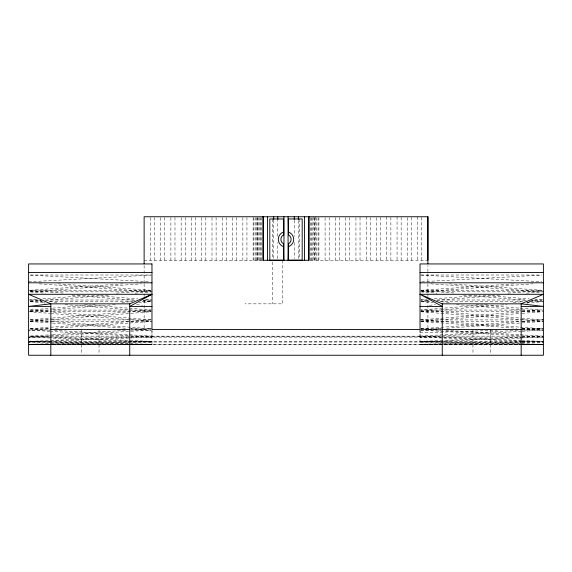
<?xml version="1.0" encoding="UTF-8"?>
<svg xmlns="http://www.w3.org/2000/svg" width="572" height="572" viewBox="0 0 572 572"><rect width="100%" height="100%" fill="white"/><g stroke="black" fill="none" stroke-linecap="round" stroke-linejoin="round"><path stroke-width="0.43" stroke-dasharray="2.86 2.15" d="M144.13 300.236L144.13 329.543L130.588 329.543M144.13 296.682L144.13 284.248M144.13 283.362L144.13 265.601M50.786 340.469L151.973 336.15L151.973 330.373M154.411 260.296L154.411 217.639M164.693 260.296L164.693 217.639M174.975 260.296L174.975 217.639M185.257 260.296L185.257 217.639M195.538 260.296L195.538 217.639M205.82 260.296L205.82 217.639M216.102 260.296L216.102 217.639M226.383 260.296L226.383 217.639M236.665 260.296L236.665 217.639M246.94 260.296L246.94 217.639M253.932 260.296L253.932 217.639M255.248 260.296L255.248 217.639M256.521 260.296L256.521 217.639M257.221 260.296L257.221 217.639M257.729 260.296L257.729 217.639M258.844 260.296L258.844 217.639M259.86 260.296L259.86 217.639M260.746 260.296L260.746 217.639M261.49 260.296L261.49 217.639M277.785 258.523L277.785 242.528M277.785 236.307L277.785 220.306M282.797 260.296L282.797 303.839L244.887 303.839M298.348 258.523L298.348 220.306M318.911 260.296L318.911 217.639M329.193 260.296L329.193 217.639M339.475 260.296L339.475 217.639M349.749 260.296L349.749 217.639M360.031 260.296L360.031 216.752M370.313 260.296L370.313 217.639M380.594 260.296L380.594 216.752M390.876 260.296L390.876 216.752M401.158 260.296L401.158 216.752M411.44 260.296L411.44 216.752M521.214 340.469L420.027 336.15L420.027 330.373M421.721 260.296L421.721 216.752M427.906 300.236L427.906 329.543L442.263 329.543M427.906 296.682L427.906 265.601M527.298 303.024L531.903 300.486M527.298 303.067L532.668 300.143M429.436 305.326L435.421 304.633M30.373 309.938L51.68 308.201M52.567 308.129L96.053 304.569M121.793 302.466L132.447 301.594L49.013 301.58M143.093 300.722L151.087 300.071M30.373 311.533L51.68 309.788M52.567 309.717L115.58 304.561M138.66 302.674L151.973 301.58M487.48 304.569L420.913 310.017L521.214 310.088M513.22 302.466L522.987 301.666M530.087 301.087L541.627 300.143M420.913 311.604L507.007 304.561M526.533 302.96L543.4 301.58L530.973 300.6M30.373 319.777L51.68 318.075M52.567 318.011L151.973 310.088L52.567 310.088M420.913 319.848L521.214 311.854M522.1 311.783L543.4 310.088M28.6 300L36.587 299.378M42.8 298.891L88.953 295.281M116.466 293.129L151.087 290.426M30.373 301.444L41.027 300.6M45.467 300.25L108.48 295.266M135.106 293.157L151.973 291.827M30.373 321.264L49.9 319.727M50.786 319.655L151.087 311.747M420.913 299.928L426.24 299.513M434.227 298.891L480.38 295.281M507.9 293.136L541.627 290.497M428.907 300.879L420.913 301.515L429.794 301.58M436.894 300.25L499.907 295.266M526.533 293.157L543.4 291.827L420.913 291.827M420.913 321.335L521.214 313.427M522.1 313.356L541.627 311.819M30.373 328.685L49.9 327.277M50.786 327.213L151.087 319.984M420.913 328.75L521.214 321.514M522.1 321.45L543.4 319.92L522.1 318.218M30.373 291.699L141.32 283.834M420.913 291.763L532.746 283.834M30.373 329.965L49.9 328.593M55.227 328.214L151.973 321.407M441.327 328.593L420.913 330.03L441.327 330.087L420.913 328.864M446.653 328.214L521.214 322.965M522.1 322.901L541.627 321.528M30.373 290.233L122.68 283.855M420.913 290.297L514.114 283.855M30.373 336.043L51.68 334.777M52.567 334.72L126.233 330.344M151.087 328.864L130.673 330.08L151.087 330.087L130.673 328.593M420.027 336.15L517.66 330.344M49.9 337.98L28.6 337.13L49.9 335.914M50.786 335.864L151.087 330.144M521.214 331.36L420.027 337.13L521.214 341.155M522.1 331.302L543.4 330.087L522.1 328.593M28.6 281.832L151.087 275.06M421.8 281.731L541.627 275.111M30.373 341.341L49.9 340.512M522.1 337.058L543.4 336.15L28.6 336.15M49.9 342.456L28.6 342.042L49.9 341.191M50.786 341.155L151.973 337.13L50.786 331.36M519.433 338.088L420.027 342.042L519.433 344.001M520.32 338.052L541.627 337.201M420.027 332.847L497.247 330.323M522.1 329.508L541.627 328.871M30.373 344.222L49.9 343.772M50.786 343.751L151.973 341.42L52.567 337.173M521.214 341.934L420.027 344.258L521.214 344.437M522.1 341.913L543.4 341.42L522.1 340.512M30.373 344.437L51.68 344.015M52.567 344.001L151.973 342.042L50.786 338.016M420.027 329.543L420.027 344.473L521.214 342.478M522.1 342.456L543.4 342.042L522.1 341.191M420.913 329.536L441.327 329.415M522.1 328.936L543.4 328.814L522.1 330.08L543.4 330.087M49.9 344.437L28.6 344.473L543.4 344.473L522.1 344.437M50.786 344.437L151.973 344.258L52.567 341.97M420.027 344.473L521.214 344.301M522.1 344.294L543.4 344.258L522.1 343.772M144.13 260.296L263.413 260.296M310.396 260.296L427.906 260.296M30.373 275.01L151.087 275.01M420.913 275.01L541.627 275.01M28.6 290.354L151.087 290.354M420.913 290.354L541.627 290.354M30.373 291.827L151.087 291.827M30.373 300L37.473 300M45.467 300L135.106 300M144.873 300L151.973 300M427.127 300L420.913 300L428.907 300.722M436.894 300L526.533 300M534.527 300L543.4 300L535.413 299.378M30.373 301.58L41.913 301.58M142.206 301.58L151.087 301.58L143.093 300.879M522.987 301.58L439.553 301.58L450.207 302.466M530.087 301.58L541.627 301.58M30.373 310.088L51.68 310.088M522.1 310.088L541.627 310.088M30.373 311.676L51.68 311.676M52.567 311.676L151.087 311.676M420.913 311.676L521.214 311.676M522.1 311.676L541.627 311.676M30.373 319.92L51.68 319.92M52.567 319.92L151.973 319.92L52.567 311.997M420.027 319.92L543.4 319.92M30.373 321.407L49.9 321.407M50.786 321.407L151.087 321.407M420.913 321.407L521.214 321.407M522.1 321.407L543.4 321.407L522.1 319.727M30.373 328.814L49.9 328.814M130.673 328.814L151.973 328.814M420.913 328.814L441.327 328.814M522.1 328.814L541.627 328.814M151.973 336.572L420.027 336.572M28.6 337.13L521.214 337.13L420.027 341.42L521.214 343.751M522.1 337.13L543.4 337.13L522.1 335.914M28.6 341.42L543.4 341.42M28.6 342.042L521.214 342.042M522.1 342.042L543.4 342.042M28.6 344.258L543.4 344.258M30.373 344.265L51.68 344.301M52.567 344.301L151.973 344.473L151.973 329.543M520.32 344.015L541.627 344.437M50.786 342.478L151.973 344.473M30.373 341.463L51.68 341.949M30.373 336.222L51.68 337.137M420.913 275.06L541.627 281.731M30.373 275.111L150.2 281.731M420.913 330.144L521.214 335.864M49.9 331.302L28.6 330.087L49.9 330.087L30.373 328.914M445.767 330.344L519.433 334.72M520.32 334.777L541.627 336.043M54.34 330.344L151.973 336.15M449.32 283.855L543.4 290.354M57.886 283.855L151.087 290.297M420.913 321.464L516.773 328.214M30.373 321.528L51.68 323.03M52.567 323.094L125.347 328.214M430.68 283.834L541.627 291.699M39.253 283.834L151.087 291.763M420.913 319.984L519.433 327.084M520.32 327.148L541.627 328.685M30.373 320.048L51.68 321.578M52.567 321.643L151.087 328.75M420.913 290.426L455.534 293.129M483.047 295.281L529.2 298.891M420.913 291.899L436.894 293.157M463.52 295.266L526.533 300.25M420.913 311.747L521.214 319.655M30.373 290.497L64.1 293.136M91.62 295.281L137.773 298.891M145.76 299.513L151.087 299.928M30.373 291.963L45.467 293.157M72.093 295.266L135.106 300.25M28.6 311.676L49.9 313.356M50.786 313.427L151.087 321.335M420.913 310.16L521.214 318.146M30.373 310.224L51.68 311.926M475.947 304.569L519.433 308.129M520.32 308.201L541.627 309.938M420.913 301.658L433.34 302.674M456.42 304.561L521.214 309.86M522.1 309.931L543.4 311.676M30.373 300.143L41.913 301.087M49.013 301.666L58.78 302.466M84.52 304.569L151.087 310.017M30.373 301.73L45.467 302.96M64.993 304.561L151.087 311.604M136.579 304.633L142.564 305.326M39.332 300.143L44.702 303.067M40.097 300.486L44.702 303.024M490.454 329.543L490.454 354.361M472.972 329.543L472.972 354.361M417.624 216.752L417.624 260.296M407.343 217.639L407.343 260.296M397.061 216.752L397.061 260.296M386.779 216.752L386.779 260.296M376.505 217.639L376.505 260.296M366.223 216.752L366.223 260.296M355.941 217.639L355.941 260.296M345.66 217.639L345.66 260.296M335.378 217.639L335.378 260.296M325.096 217.639L325.096 260.296M318.075 217.639L318.075 260.296M316.752 217.639L316.752 260.296M315.479 216.752L315.479 260.296M314.815 217.639L314.815 260.296M314.271 217.639L314.271 260.296M313.156 216.752L313.156 260.296M312.14 217.639L312.14 260.296M311.254 217.639L311.254 260.296M310.51 217.639L310.51 260.296M299.621 218.969L299.621 258.415M294.251 220.306L294.251 236.307M294.251 242.528L294.251 258.523M273.695 220.306L273.695 258.523M272.515 262.076L272.515 303.839M272.372 218.969L272.372 258.415M253.131 217.639L253.131 260.296M242.85 217.639L242.85 260.296M232.568 217.639L232.568 260.296M222.286 217.639L222.286 260.296M212.005 217.639L212.005 260.296M201.723 217.639L201.723 260.296M191.441 217.639L191.441 260.296M181.16 217.639L181.16 260.296M170.885 217.639L170.885 260.296M160.603 217.639L160.603 260.296M150.322 217.639L150.322 260.296M99.027 329.543L99.027 354.361M81.546 329.543L81.546 354.361"/><path stroke-width="0.86" d="M144.13 263.821L144.13 216.752L427.906 216.752L427.906 260.296M262.87 216.752L262.87 260.296L309.13 260.296L309.13 216.752M267.503 260.296L267.503 216.752M277.785 219.419L277.785 216.752M288.066 260.296L288.066 216.752M298.348 219.419L298.348 216.752M308.63 260.296L308.63 216.752M427.906 263.821L427.906 216.752M151.973 294.294L129.737 303.839L50.829 303.839L28.6 294.294L151.973 294.294L129.737 306.413L151.973 306.413M283.683 232.039L282.139 232.675A7.708 7.708 0 0 0 282.139 246.031L283.683 246.668M288.309 246.668L289.854 246.031A7.708 7.708 0 0 0 289.854 232.675L288.309 232.039M28.6 272.508L151.973 272.508M420.027 272.508L543.4 272.508M28.6 282.797L151.973 282.797M420.027 282.797L543.4 282.797M420.027 294.294L543.4 294.294L521.171 303.839L442.263 303.839L420.027 294.294L442.263 306.413L420.027 306.413M50.829 306.413L28.6 306.413L50.829 303.839L50.829 355.248M521.171 306.413L543.4 306.413L521.171 303.839L521.171 355.248M50.829 329.543L129.737 329.543M442.263 329.543L521.171 329.543M442.263 303.839L442.263 355.248M304.533 216.752L304.533 260.296M294.251 216.752L294.251 219.419M283.969 216.752L283.969 260.296M273.695 216.752L273.695 219.419M263.413 216.752L263.413 260.296M129.737 303.839L129.737 355.248M283.683 234.792L283.426 234.899A5.141 5.141 0 0 0 283.426 243.801L283.683 260.174L269.805 260.174L269.805 218.969L283.683 218.969L283.683 234.792M288.567 243.801L288.309 260.174L302.188 260.174L302.188 218.969L288.309 218.969L288.567 234.899A5.141 5.141 0 0 1 288.567 243.801M151.973 263.942L28.6 263.942L28.6 355.248L543.4 355.248L543.4 263.942L420.027 263.942L420.027 329.543L151.973 329.543L151.973 263.942"/></g></svg>
